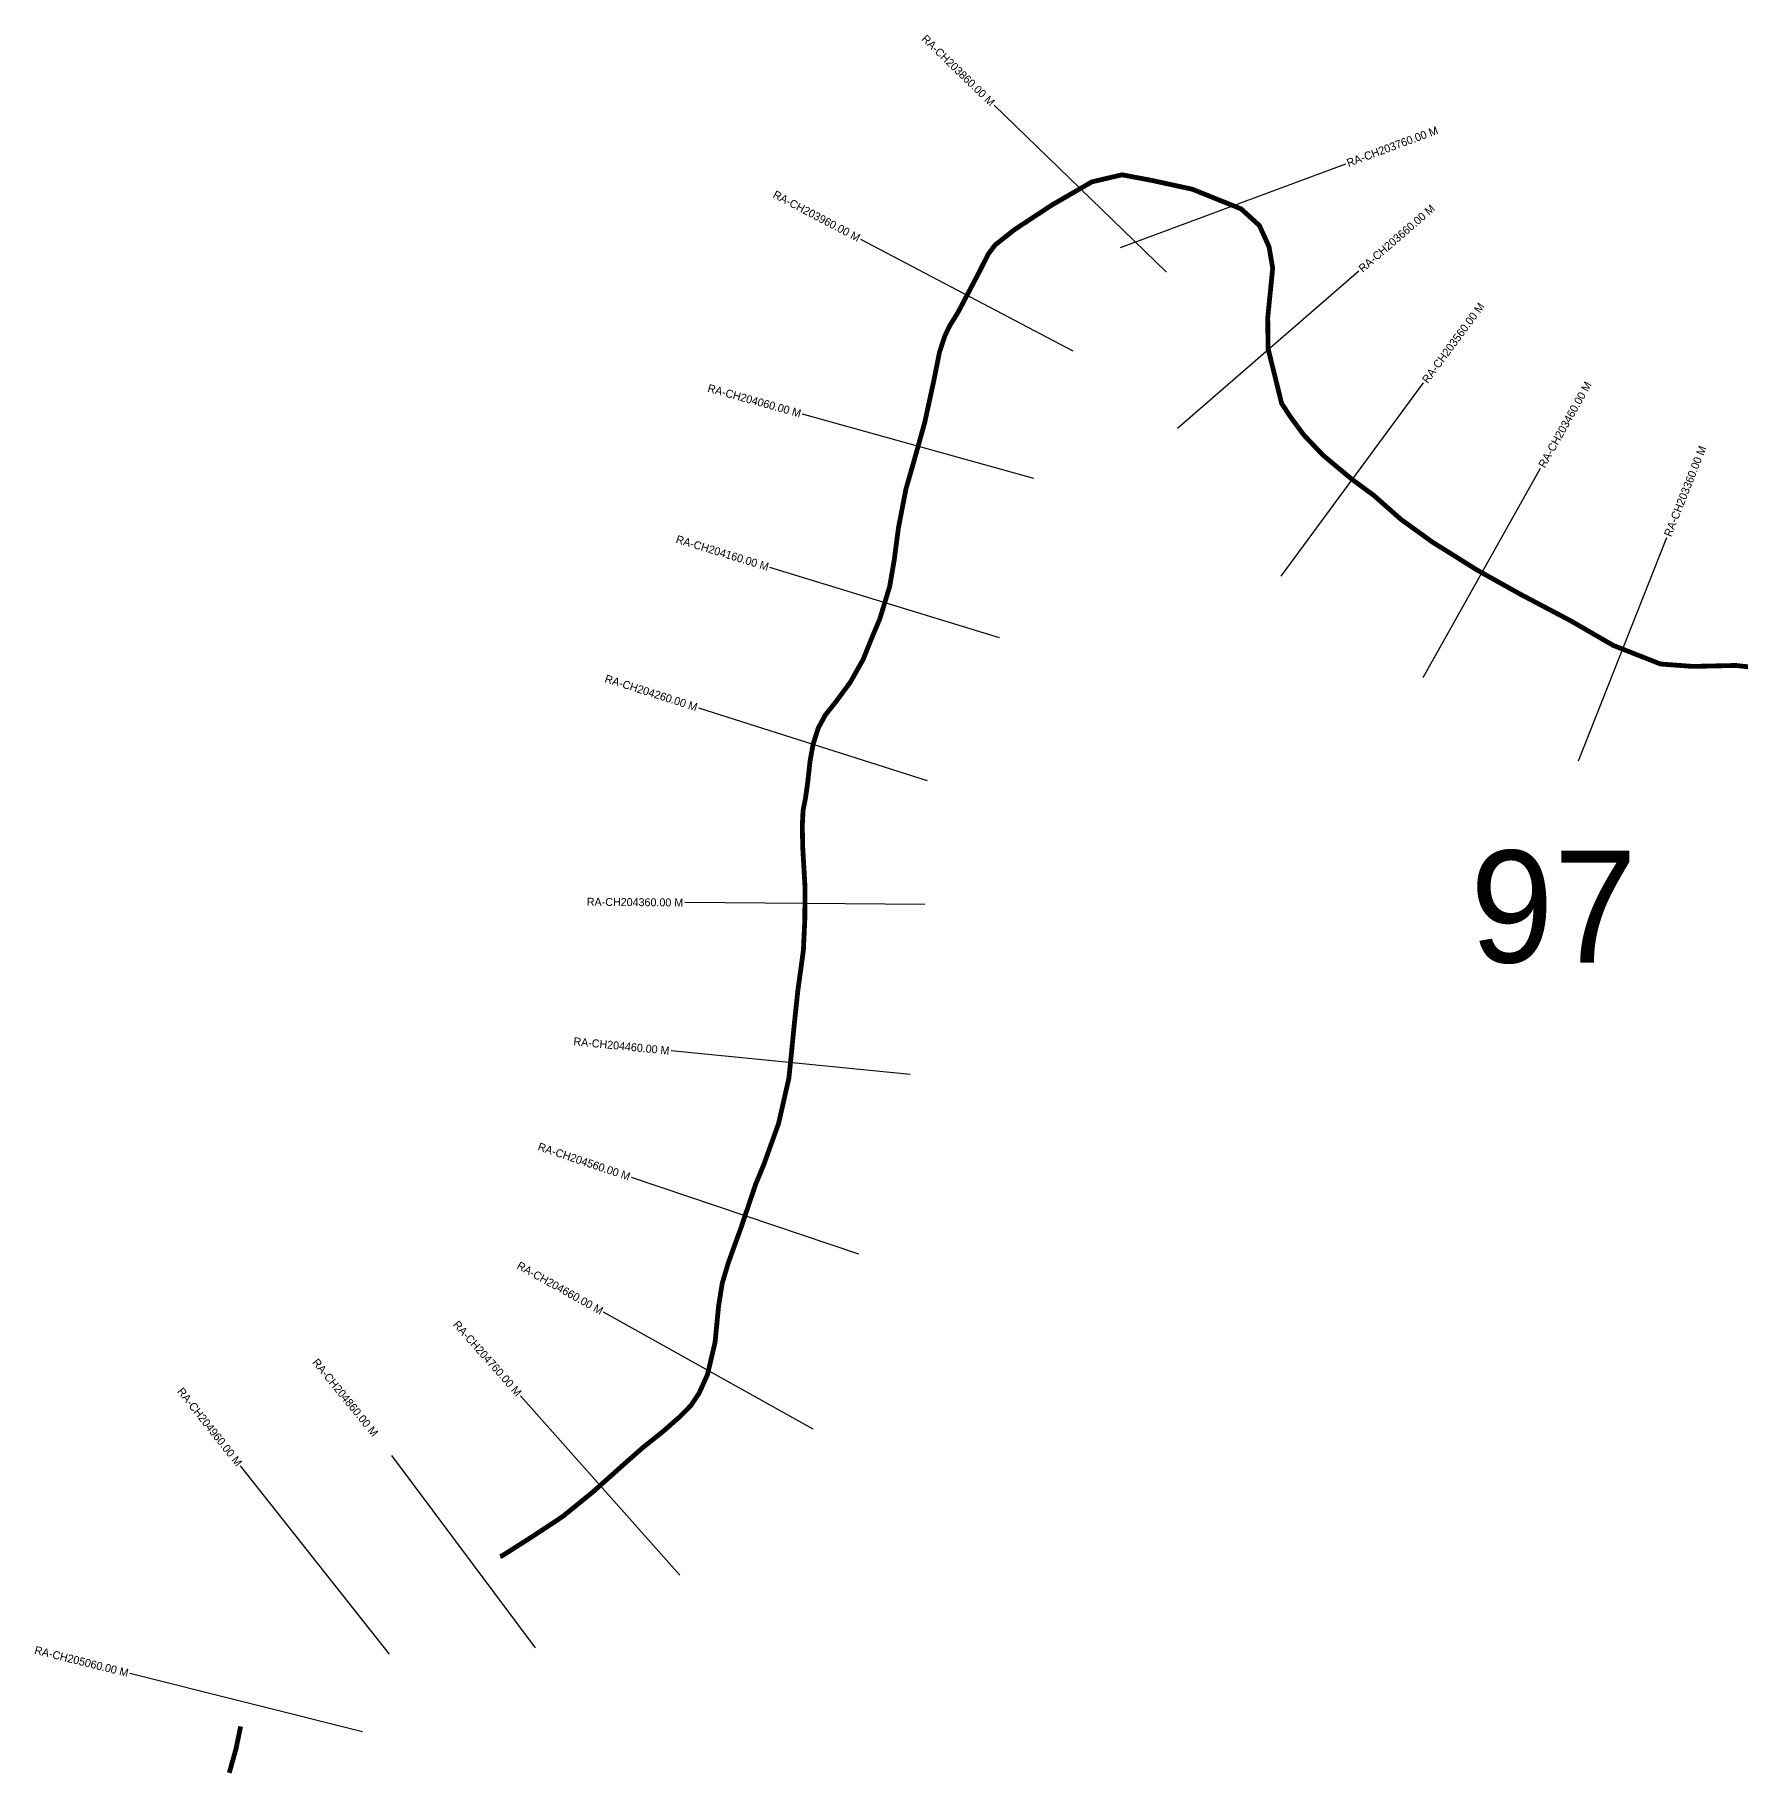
# Model space of a CAD drawing. Header units: metres. Extents: x 269105 to 279758, y 2076381 to 2090619.
# Drawn here: x 274836 to 275902, y 2079544 to 2080626 of the extents above; entities that cross this region are included whole.
import ezdxf
from ezdxf.enums import TextEntityAlignment as Align

# ---------------------------------------------------------------- set-up
doc = ezdxf.new("R2010")
doc.units = ezdxf.units.M
for name, color, linetype in [('CS', 134, 'Continuous'), ('CSMark', 210, 'Continuous'), ('NATURALLY PROTECTED', 3, 'Continuous')]:
    doc.layers.add(name, color=color, linetype=linetype)

msp = doc.modelspace()

# ---------------------------------------------------------------- linework, layer by layer
at = {"layer": 'CS'}
for p, q in [((275543.1, 2080477.3), (275435.4, 2080581.7)), ((275514.4, 2080492.8), (275655.1, 2080544.9)), ((275484.8, 2080427.9), (275352.1, 2080497.8)), ((275550.1, 2080379.8), (275663.4, 2080478.1)), ((275614.7, 2080287.4), (275703.8, 2080408.1)), ((275460.2, 2080348.3), (275315.7, 2080388.6)), ((275703.6, 2080224.1), (275776.9, 2080354.9)), ((275800.5, 2080172.1), (275855.8, 2080311.6)), ((275438.8, 2080248.8), (275295.4, 2080292.8)), ((275393.8, 2080159.6), (275250.9, 2080205)), ((275392.2, 2080082.3), (275242.2, 2080083.5)), ((275382.9, 2079976), (275233.6, 2079990.8)), ((275350.9, 2079863.9), (275208.8, 2079911.8)), ((275322.5, 2079754.5), (275191.4, 2079827.5)), ((275239.2, 2079663.3), (275139.5, 2079775.4)), ((275149, 2079617.8), (275059.2, 2079738)), ((275057.8, 2079614), (274964.7, 2079731.6)), ((275040.9, 2079565.4), (274895.4, 2079601.8))]:
    msp.add_line(p, q, dxfattribs=at)
at = {"layer": 'NATURALLY PROTECTED', "const_width": 3, "flags": 128}
for points in [[(275913.7, 2080230), (275898.8, 2080231.6), (275872, 2080231), (275851.8, 2080232.5), (275822.3, 2080244.1), (275795.7, 2080259.5), (275764.4, 2080276), (275737.2, 2080291.2), (275709.4, 2080308.6), (275689.7, 2080322.8), (275672.7, 2080337.8), (275659, 2080347.9), (275641.2, 2080362.7), (275629, 2080375.5), (275620.3, 2080387.3), (275615.1, 2080395.3), (275606.6, 2080429.6), (275606.4, 2080448.9), (275609.5, 2080479.8), (275607.2, 2080493.2), (275601.2, 2080506.4), (275589.8, 2080516.8), (275559.3, 2080529.1), (275533.5, 2080534.7), (275515.3, 2080538.1), (275496.5, 2080533.7), (275471.5, 2080519.2), (275448.1, 2080503.8), (275436, 2080494.2), (275431.8, 2080488.6), (275425.7, 2080476.5), (275412.7, 2080451.8), (275407.7, 2080443.8), (275404.6, 2080437.3), (275401.3, 2080427.2), (275397.5, 2080408.2), (275392.1, 2080383.4), (275385.7, 2080360.4), (275380.3, 2080341.5), (275375.7, 2080317.7), (275373, 2080297.2), (275370.2, 2080280.9), (275364, 2080260.6), (275359.2, 2080249.2), (275353.6, 2080235.3), (275345.6, 2080221.1), (275336.9, 2080209.3), (275329.9, 2080200.5), (275325.5, 2080192.3), (275322.3, 2080182.1), (275320.5, 2080172.2), (275319.1, 2080159.4), (275317.6, 2080148.6), (275316.1, 2080141.1), (275315.6, 2080131.4), (275315.9, 2080117.5), (275317.3, 2080093.3), (275317.2, 2080073.2), (275316.3, 2080053.7), (275312.8, 2080028.3), (275310.6, 2080007.4), (275308.1, 2079982.1), (275307.2, 2079973.6), (275300.8, 2079945.5), (275291.6, 2079919.9), (275286.5, 2079907.6), (275277.3, 2079880.3), (275269.4, 2079858.5), (275265.6, 2079845.7), (275263.3, 2079831.4), (275261.1, 2079808.7), (275256.4, 2079788.7), (275251.1, 2079776.9), (275246.1, 2079769.4), (275239.1, 2079762.3), (275228.4, 2079752.9), (275216.1, 2079743.1), (275204.2, 2079732.6), (275184.7, 2079715.2), (275166.1, 2079700.1), (275161.8, 2079697.2), (275146.6, 2079687.2), (275127.9, 2079675.3), (275126.8, 2079675)], [(274964.7, 2079568.8), (274961.8, 2079554.8), (274957.6, 2079539.8)]]:
    msp.add_lwpolyline(points, dxfattribs=at)

# ---------------------------------------------------------------- texts
at = {"insert": (275732.9, 2080116), "char_height": 70, "attachment_point": 1}
msp.add_mtext_dynamic_manual_height_columns('97', width=95.172, gutter_width=1, heights=[0], dxfattribs=at)
at = {"layer": 'CSMark'}
for s, rotation, p in [('RA-CH203860.00 M', 315.8951, (275434.7, 2080582.4)), ('RA-CH203960.00 M', 332.2092, (275351.2, 2080498.3)), ('RA-CH204060.00 M', 344.405, (275314.7, 2080388.9)), ('RA-CH204160.00 M', 342.9597, (275294.5, 2080293.1)), ('RA-CH204260.00 M', 342.3605, (275249.9, 2080205.4)), ('RA-CH204360.00 M', 359.5309, (275241.2, 2080083.5)), ('RA-CH204460.00 M', 354.3211, (275232.6, 2079990.9)), ('RA-CH204560.00 M', 341.3873, (275207.8, 2079912.1)), ('RA-CH204660.00 M', 330.8604, (275190.6, 2079828)), ('RA-CH204760.00 M', 311.6405, (275138.9, 2079776.2)), ('RA-CH204960.00 M', 308.3855, (274964.1, 2079732.3)), ('RA-CH205060.00 M', 345.9378, (274894.5, 2079602.1))]:
    msp.add_text(s, height=5, rotation=rotation, dxfattribs=at).set_placement(p, align=Align.MIDDLE_RIGHT)
for s, rotation, p in [('RA-CH203760.00 M', 20.36, (275656, 2080545.3)), ('RA-CH203660.00 M', 40.909, (275664.2, 2080478.7)), ('RA-CH203560.00 M', 53.5433, (275704.4, 2080408.9)), ('RA-CH203460.00 M', 60.7456, (275777.4, 2080355.8)), ('RA-CH203360.00 M', 68.386, (275856.1, 2080312.5)), ('RA-CH204860.00 M', 309.1843, (275011.1, 2079797.6))]:
    msp.add_text(s, height=5, rotation=rotation, dxfattribs=at).set_placement(p, align=Align.MIDDLE_LEFT)

doc.saveas('drawing.dxf')
